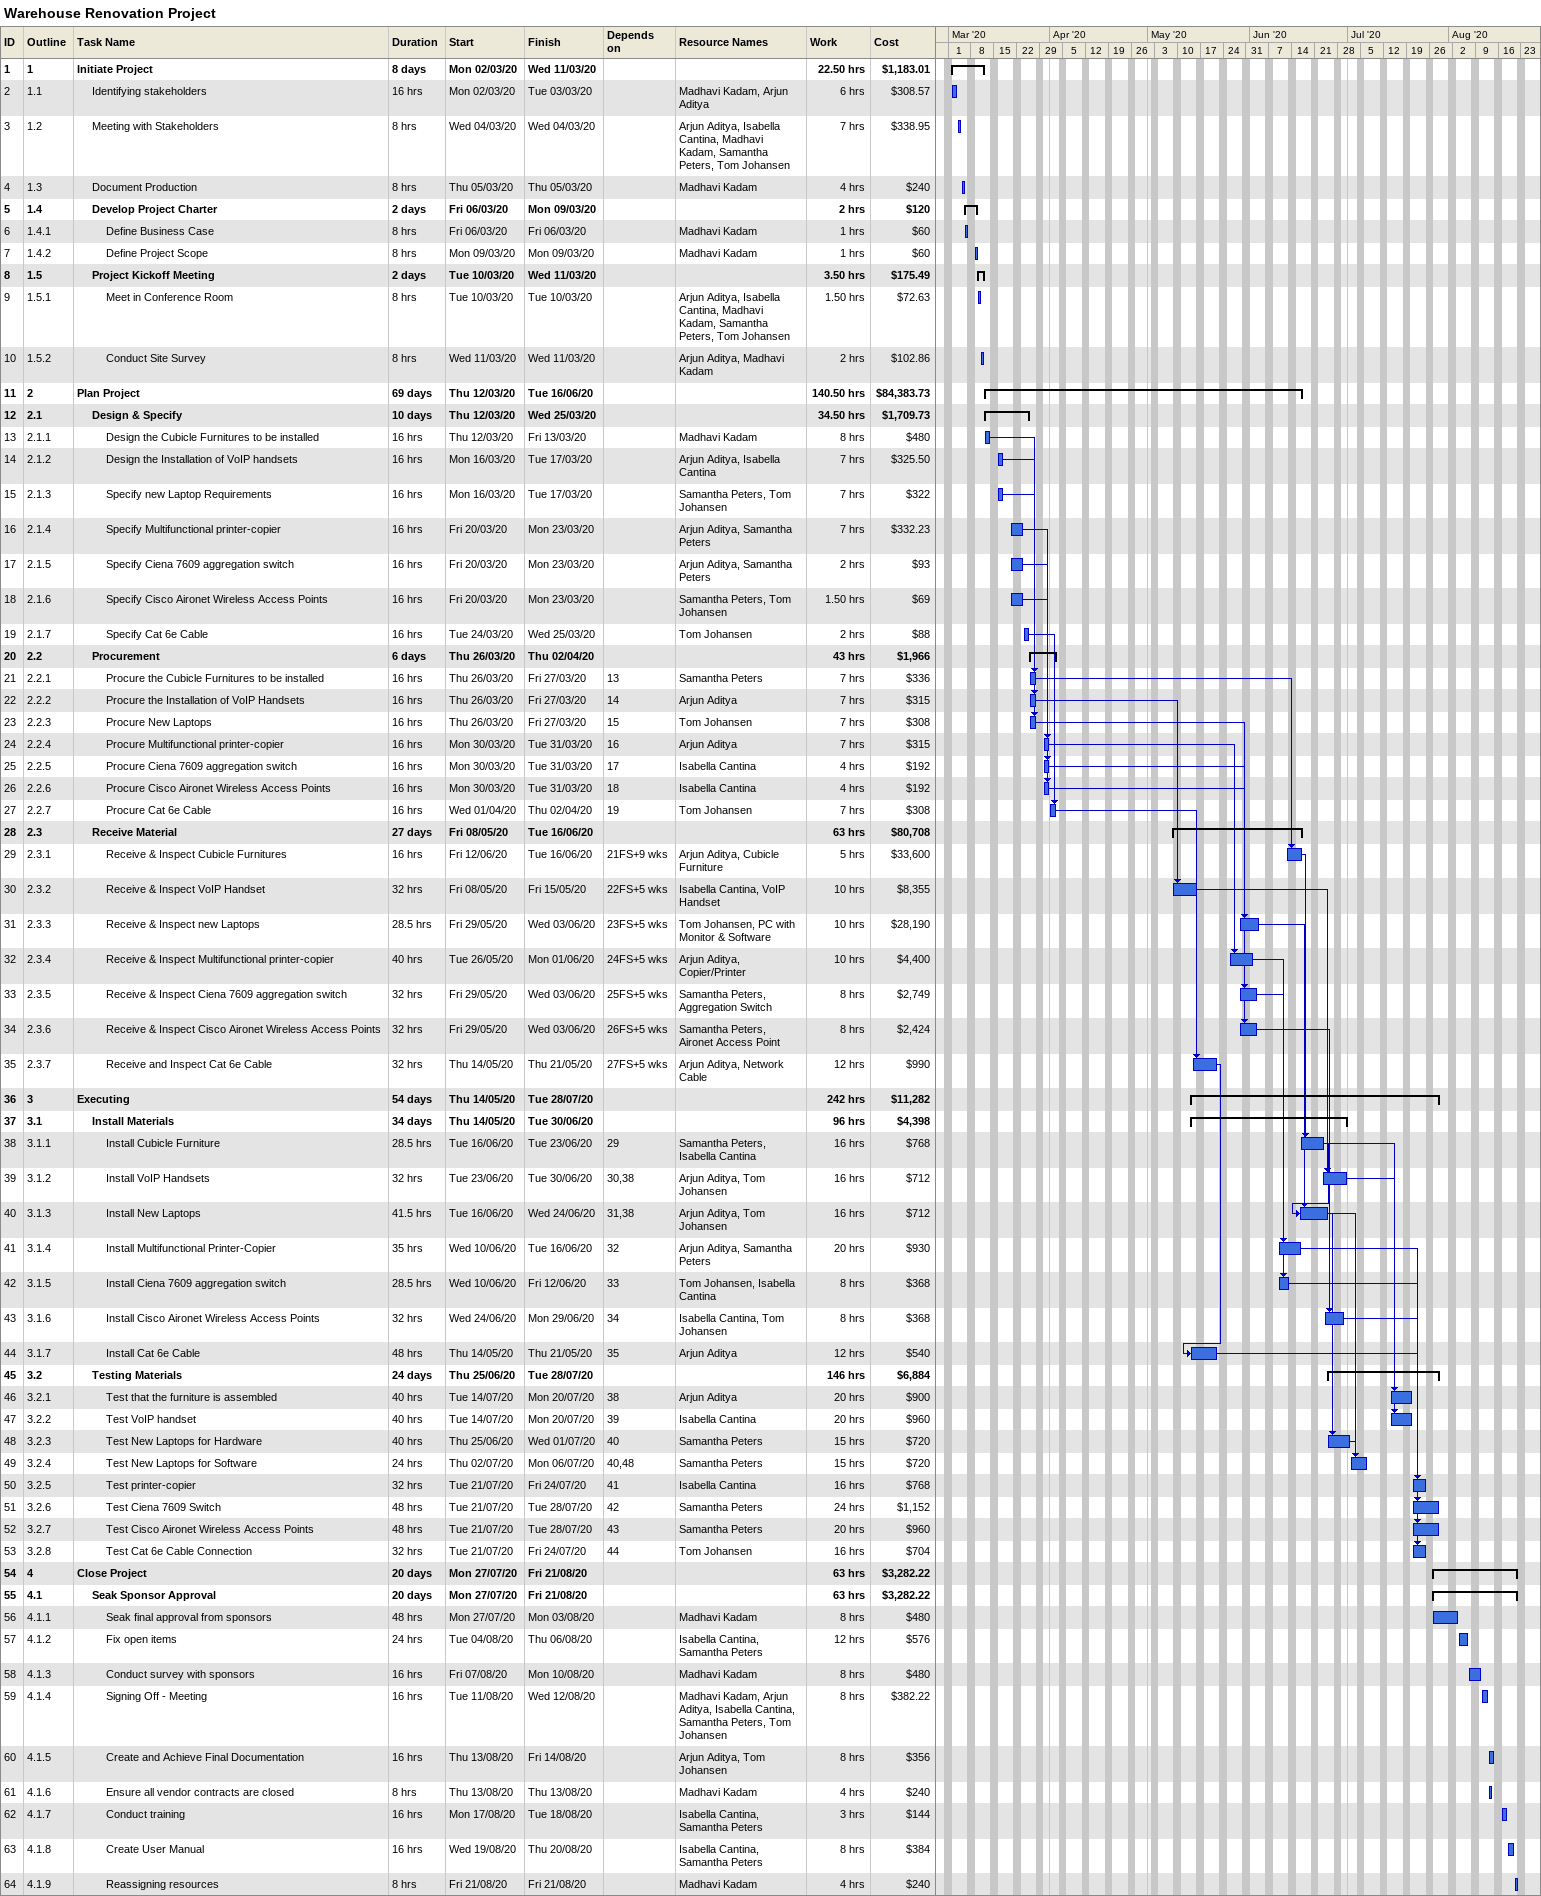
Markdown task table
Warehouse Renovation Project

| ID | WBS | Task | Duration | Start | Finish | Predecessors | Resources | Work (h) | Cost ($) |
|---|---|---|---|---|---|---|---|---|---|
| 1 | 1 | **Initiate Project** | 8d | 2020-03-02 | 2020-03-11 |  |  | 22.50 | 1183.01 |
| 2 | 1.1 | Identifying stakeholders | 16h | 2020-03-02 | 2020-03-03 |  | Madhavi Kadam, Arjun Aditya | 6 | 308.57 |
| 3 | 1.2 | Meeting with Stakeholders | 8h | 2020-03-04 | 2020-03-04 |  | Arjun Aditya, Isabella Cantina, Madhavi Kadam, Samantha Peters, Tom Johansen | 7 | 338.95 |
| 4 | 1.3 | Document Production | 8h | 2020-03-05 | 2020-03-05 |  | Madhavi Kadam | 4 | 240 |
| 5 | 1.4 | **Develop Project Charter** | 2d | 2020-03-06 | 2020-03-09 |  |  | 2 | 120 |
| 6 | 1.4.1 | Define Business Case | 8h | 2020-03-06 | 2020-03-06 |  | Madhavi Kadam | 1 | 60 |
| 7 | 1.4.2 | Define Project Scope | 8h | 2020-03-09 | 2020-03-09 |  | Madhavi Kadam | 1 | 60 |
| 8 | 1.5 | **Project Kickoff Meeting** | 2d | 2020-03-10 | 2020-03-11 |  |  | 3.50 | 175.49 |
| 9 | 1.5.1 | Meet in Conference Room | 8h | 2020-03-10 | 2020-03-10 |  | Arjun Aditya, Isabella Cantina, Madhavi Kadam, Samantha Peters, Tom Johansen | 1.50 | 72.63 |
| 10 | 1.5.2 | Conduct Site Survey | 8h | 2020-03-11 | 2020-03-11 |  | Arjun Aditya, Madhavi Kadam | 2 | 102.86 |
| 11 | 2 | **Plan Project** | 69d | 2020-03-12 | 2020-06-16 |  |  | 140.50 | 84383.73 |
| 12 | 2.1 | **Design & Specify** | 10d | 2020-03-12 | 2020-03-25 |  |  | 34.50 | 1709.73 |
| 13 | 2.1.1 | Design the Cubicle Furnitures to be installed | 16h | 2020-03-12 | 2020-03-13 |  | Madhavi Kadam | 8 | 480 |
| 14 | 2.1.2 | Design the Installation of VoIP handsets | 16h | 2020-03-16 | 2020-03-17 |  | Arjun Aditya, Isabella Cantina | 7 | 325.50 |
| 15 | 2.1.3 | Specify new Laptop Requirements | 16h | 2020-03-16 | 2020-03-17 |  | Samantha Peters, Tom Johansen | 7 | 322 |
| 16 | 2.1.4 | Specify Multifunctional printer-copier | 16h | 2020-03-20 | 2020-03-23 |  | Arjun Aditya, Samantha Peters | 7 | 332.23 |
| 17 | 2.1.5 | Specify Ciena 7609 aggregation switch | 16h | 2020-03-20 | 2020-03-23 |  | Arjun Aditya, Samantha Peters | 2 | 93 |
| 18 | 2.1.6 | Specify Cisco Aironet Wireless Access Points | 16h | 2020-03-20 | 2020-03-23 |  | Samantha Peters, Tom Johansen | 1.50 | 69 |
| 19 | 2.1.7 | Specify Cat 6e Cable | 16h | 2020-03-24 | 2020-03-25 |  | Tom Johansen | 2 | 88 |
| 20 | 2.2 | **Procurement** | 6d | 2020-03-26 | 2020-04-02 |  |  | 43 | 1966 |
| 21 | 2.2.1 | Procure the Cubicle Furnitures to be installed | 16h | 2020-03-26 | 2020-03-27 | 13 | Samantha Peters | 7 | 336 |
| 22 | 2.2.2 | Procure the Installation of VoIP Handsets | 16h | 2020-03-26 | 2020-03-27 | 14 | Arjun Aditya | 7 | 315 |
| 23 | 2.2.3 | Procure New Laptops | 16h | 2020-03-26 | 2020-03-27 | 15 | Tom Johansen | 7 | 308 |
| 24 | 2.2.4 | Procure Multifunctional printer-copier | 16h | 2020-03-30 | 2020-03-31 | 16 | Arjun Aditya | 7 | 315 |
| 25 | 2.2.5 | Procure Ciena 7609 aggregation switch | 16h | 2020-03-30 | 2020-03-31 | 17 | Isabella Cantina | 4 | 192 |
| 26 | 2.2.6 | Procure Cisco Aironet Wireless Access Points | 16h | 2020-03-30 | 2020-03-31 | 18 | Isabella Cantina | 4 | 192 |
| 27 | 2.2.7 | Procure Cat 6e Cable | 16h | 2020-04-01 | 2020-04-02 | 19 | Tom Johansen | 7 | 308 |
| 28 | 2.3 | **Receive Material** | 27d | 2020-05-08 | 2020-06-16 |  |  | 63 | 80708 |
| 29 | 2.3.1 | Receive & Inspect Cubicle Furnitures | 16h | 2020-06-12 | 2020-06-16 | 21FS+9w | Arjun Aditya, Cubicle Furniture | 5 | 33600 |
| 30 | 2.3.2 | Receive & Inspect VoIP Handset | 32h | 2020-05-08 | 2020-05-15 | 22FS+5w | Isabella Cantina, VoIP Handset | 10 | 8355 |
| 31 | 2.3.3 | Receive & Inspect new Laptops | 28.5h | 2020-05-29 | 2020-06-03 | 23FS+5w | Tom Johansen, PC with Monitor & Software | 10 | 28190 |
| 32 | 2.3.4 | Receive & Inspect Multifunctional printer-copier | 40h | 2020-05-26 | 2020-06-01 | 24FS+5w | Arjun Aditya, Copier/Printer | 10 | 4400 |
| 33 | 2.3.5 | Receive & Inspect Ciena 7609 aggregation switch | 32h | 2020-05-29 | 2020-06-03 | 25FS+5w | Samantha Peters, Aggregation Switch | 8 | 2749 |
| 34 | 2.3.6 | Receive & Inspect Cisco Aironet Wireless Access Points | 32h | 2020-05-29 | 2020-06-03 | 26FS+5w | Samantha Peters, Aironet Access Point | 8 | 2424 |
| 35 | 2.3.7 | Receive and Inspect Cat 6e Cable | 32h | 2020-05-14 | 2020-05-21 | 27FS+5w | Arjun Aditya, Network Cable | 12 | 990 |
| 36 | 3 | **Executing** | 54d | 2020-05-14 | 2020-07-28 |  |  | 242 | 11282 |
| 37 | 3.1 | **Install Materials** | 34d | 2020-05-14 | 2020-06-30 |  |  | 96 | 4398 |
| 38 | 3.1.1 | Install Cubicle Furniture | 28.5h | 2020-06-16 | 2020-06-23 | 29 | Samantha Peters, Isabella Cantina | 16 | 768 |
| 39 | 3.1.2 | Install VoIP Handsets | 32h | 2020-06-23 | 2020-06-30 | 30, 38 | Arjun Aditya, Tom Johansen | 16 | 712 |
| 40 | 3.1.3 | Install New Laptops | 41.5h | 2020-06-16 | 2020-06-24 | 31, 38 | Arjun Aditya, Tom Johansen | 16 | 712 |
| 41 | 3.1.4 | Install Multifunctional Printer-Copier | 35h | 2020-06-10 | 2020-06-16 | 32 | Arjun Aditya, Samantha Peters | 20 | 930 |
| 42 | 3.1.5 | Install Ciena 7609 aggregation switch | 28.5h | 2020-06-10 | 2020-06-12 | 33 | Tom Johansen, Isabella Cantina | 8 | 368 |
| 43 | 3.1.6 | Install Cisco Aironet Wireless Access Points | 32h | 2020-06-24 | 2020-06-29 | 34 | Isabella Cantina, Tom Johansen | 8 | 368 |
| 44 | 3.1.7 | Install Cat 6e Cable | 48h | 2020-05-14 | 2020-05-21 | 35 | Arjun Aditya | 12 | 540 |
| 45 | 3.2 | **Testing Materials** | 24d | 2020-06-25 | 2020-07-28 |  |  | 146 | 6884 |
| 46 | 3.2.1 | Test that the furniture is assembled | 40h | 2020-07-14 | 2020-07-20 | 38 | Arjun Aditya | 20 | 900 |
| 47 | 3.2.2 | Test VoIP handset | 40h | 2020-07-14 | 2020-07-20 | 39 | Isabella Cantina | 20 | 960 |
| 48 | 3.2.3 | Test New Laptops for Hardware | 40h | 2020-06-25 | 2020-07-01 | 40 | Samantha Peters | 15 | 720 |
| 49 | 3.2.4 | Test New Laptops for Software | 24h | 2020-07-02 | 2020-07-06 | 40, 48 | Samantha Peters | 15 | 720 |
| 50 | 3.2.5 | Test printer-copier | 32h | 2020-07-21 | 2020-07-24 | 41 | Isabella Cantina | 16 | 768 |
| 51 | 3.2.6 | Test Ciena 7609 Switch | 48h | 2020-07-21 | 2020-07-28 | 42 | Samantha Peters | 24 | 1152 |
| 52 | 3.2.7 | Test Cisco Aironet Wireless Access Points | 48h | 2020-07-21 | 2020-07-28 | 43 | Samantha Peters | 20 | 960 |
| 53 | 3.2.8 | Test Cat 6e Cable Connection | 32h | 2020-07-21 | 2020-07-24 | 44 | Tom Johansen | 16 | 704 |
| 54 | 4 | **Close Project** | 20d | 2020-07-27 | 2020-08-21 |  |  | 63 | 3282.22 |
| 55 | 4.1 | **Seak Sponsor Approval** | 20d | 2020-07-27 | 2020-08-21 |  |  | 63 | 3282.22 |
| 56 | 4.1.1 | Seak final approval from sponsors | 48h | 2020-07-27 | 2020-08-03 |  | Madhavi Kadam | 8 | 480 |
| 57 | 4.1.2 | Fix open items | 24h | 2020-08-04 | 2020-08-06 |  | Isabella Cantina, Samantha Peters | 12 | 576 |
| 58 | 4.1.3 | Conduct survey with sponsors | 16h | 2020-08-07 | 2020-08-10 |  | Madhavi Kadam | 8 | 480 |
| 59 | 4.1.4 | Signing Off - Meeting | 16h | 2020-08-11 | 2020-08-12 |  | Madhavi Kadam, Arjun Aditya, Isabella Cantina, Samantha Peters, Tom Johansen | 8 | 382.22 |
| 60 | 4.1.5 | Create and Achieve Final Documentation | 16h | 2020-08-13 | 2020-08-14 |  | Arjun Aditya, Tom Johansen | 8 | 356 |
| 61 | 4.1.6 | Ensure all vendor contracts are closed | 8h | 2020-08-13 | 2020-08-13 |  | Madhavi Kadam | 4 | 240 |
| 62 | 4.1.7 | Conduct training | 16h | 2020-08-17 | 2020-08-18 |  | Isabella Cantina, Samantha Peters | 3 | 144 |
| 63 | 4.1.8 | Create User Manual | 16h | 2020-08-19 | 2020-08-20 |  | Isabella Cantina, Samantha Peters | 8 | 384 |
| 64 | 4.1.9 | Reassigning resources | 8h | 2020-08-21 | 2020-08-21 |  | Madhavi Kadam | 4 | 240 |
